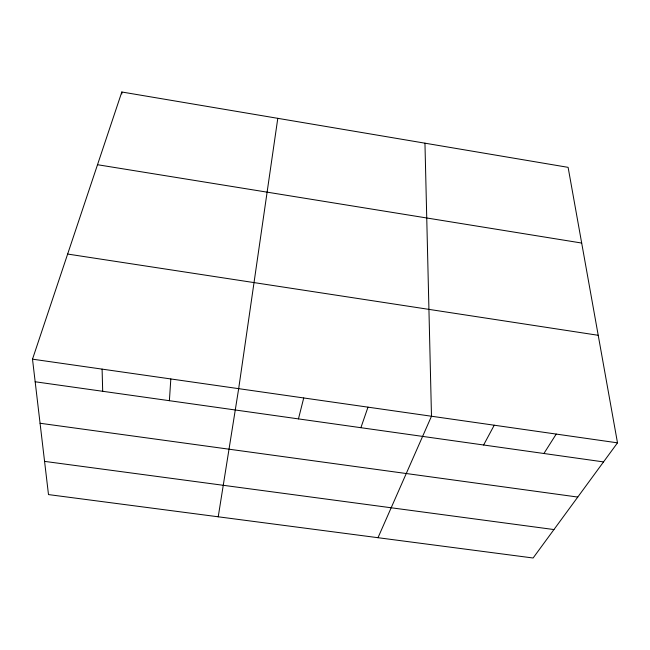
<?xml version="1.0" encoding="UTF-8"?>
<svg xmlns="http://www.w3.org/2000/svg" width="650" height="650" viewBox="0 0 650 650"><rect width="100%" height="100%" fill="white"/><g stroke="black" fill="none" stroke-linecap="round" stroke-linejoin="round"><path stroke-width="0.97" d="M169.39 400.692L170.82 378.95M277.794 118.332L238.672 388.659L218.229 516.799M298.456 418.892L303.729 397.963M32.5 359.166L121.826 91.999L568.116 167.351L617.5 442.845L533.106 558.001L48.49 494.585L32.5 359.166L617.5 442.845M360.896 427.692L367.989 407.152M377.999 537.704L431.486 416.236L424.954 143.179M483.616 444.998L494.227 425.214M543.912 453.497L556.229 434.078M44.566 461.378L553.946 529.555M40.064 423.256L577.761 497.063M35.165 381.769L603.525 461.906M67.649 254.053L598.219 335.294M97.508 164.718L581.685 243.043M102.099 369.119L102.692 391.284M121.826 91.999L121.826 93.949"/></g></svg>
